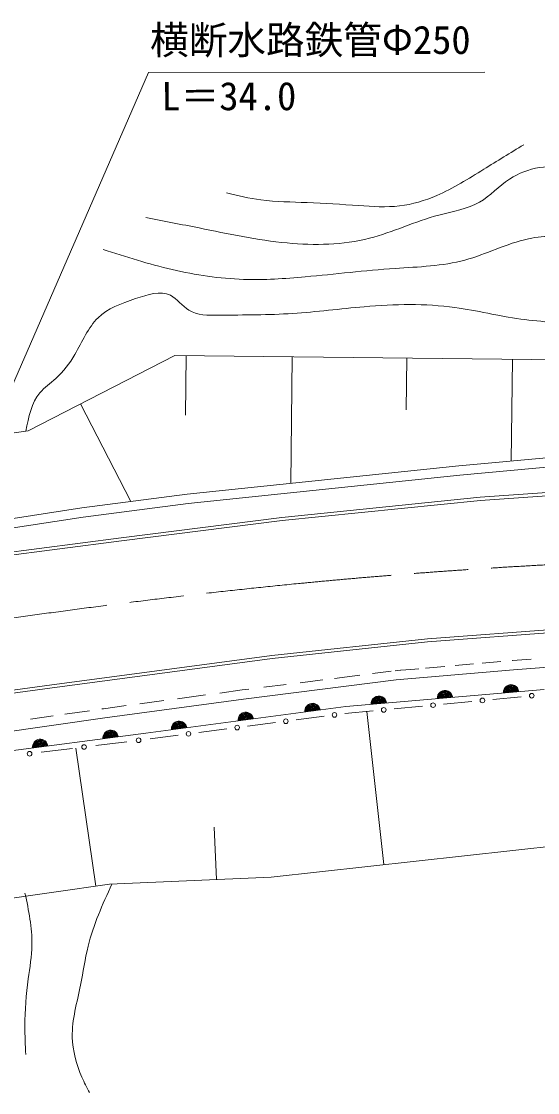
# Model space of a CAD drawing. Units: millimetres, scale not verified. Extents: x 40000 to 680000, y 20000 to 380000.
# Drawn here: x 495498 to 528904, y 266916 to 336272 of the extents above; entities that cross this region are included whole.
import ezdxf
from ezdxf.enums import TextEntityAlignment as Align

# ---------------------------------------------------------------- set-up
doc = ezdxf.new("R2010")
doc.units = ezdxf.units.MM
doc.header["$LTSCALE"] = 1000
doc.linetypes.add('CHAIN', pattern=[18.5, 12, -1.5, 3.5, -1.5])
for name, color, linetype, lineweight in [('M-BGD', 7, 'Continuous', 13), ('M-BMK', 2, 'CHAIN', 13), ('M-TTL-TXT', 7, 'Continuous', 13)]:
    doc.layers.add(name, color=color, linetype=linetype, lineweight=lineweight)
doc.styles.add('ＭＳ ゴシック', font='')
doc.styles.get('ＭＳ ゴシック').set_extended_font_data('MS Gothic')

msp = doc.modelspace()

# ---------------------------------------------------------------- linework, layer by layer
at = {"layer": 'M-BGD'}
for p, q in [((505431, 314645), (495937, 309760)), ((530698, 314353), (505431, 314645)), ((506116, 310767), (506161, 314637)), ((512932, 306354), (513027, 314557)), ((520407, 311115), (520445, 314472)), ((527205, 307801), (527281, 314393)), ((502583, 305183), (499330, 311506)), ((495937, 309760), (491884, 309186)), ((523818, 307487), (538219, 308821)), ((523877, 306890), (538259, 308222)), ((506230, 305656), (523818, 307487)), ((506300, 305060), (523877, 306890)), ((525197, 305463), (538373, 306380)), ((525214, 305263), (538383, 306181)), ((499412, 304771), (506230, 305656)), ((512361, 304150), (525197, 305463)), ((512383, 303951), (525214, 305263)), ((492719, 303739), (499412, 304771)), ((499496, 304177), (506300, 305060)), ((492808, 303145), (499496, 304177)), ((501956, 302839), (512361, 304150)), ((501982, 302640), (512383, 303951)), ((492287, 301585), (501956, 302839)), ((492314, 301387), (501982, 302640)), ((531723, 297043), (521771, 296299)), ((521771, 296299), (511710, 295224)), ((531737, 296844), (521789, 296100)), ((521789, 296100), (511734, 295026)), ((511710, 295224), (496985, 293263)), ((511734, 295026), (497012, 293065)), ((525315, 294722), (526519, 294828)), ((527265, 294893), (527287, 294895)), ((527287, 294895), (528485, 294988)), ((527337, 294297), (534870, 294878)), ((518214, 294043), (519426, 294196)), ((519683, 294228), (520028, 294258)), ((519746, 293631), (527337, 294297)), ((520053, 294260), (520708, 294318)), ((520708, 294318), (521219, 294363)), ((521653, 294401), (522893, 294510)), ((523580, 294570), (524763, 294674)), ((509865, 292390), (519746, 293631)), ((513538, 293456), (515000, 293640)), ((515756, 293735), (517411, 293942)), ((496985, 293263), (484611, 291562)), ((497012, 293065), (484640, 291364)), ((508333, 292788), (509788, 292985)), ((509788, 292985), (510222, 293039)), ((511180, 293160), (512622, 293341)), ((516494, 291910), (529327, 293014)), ((500900, 291178), (509865, 292390)), ((503170, 292090), (504713, 292299)), ((505608, 292420), (507407, 292663)), ((522823, 292066), (524648, 292241)), ((526016, 292373), (527841, 292548)), ((496094, 291093), (497547, 291302)), ((498316, 291412), (499909, 291641)), ((500712, 291757), (500818, 291772)), ((500818, 291772), (502284, 291970)), ((503546, 290181), (516494, 291910)), ((516436, 291453), (518261, 291628)), ((517848, 291589), (518944, 281676)), ((519629, 291760), (521454, 291935)), ((493683, 290140), (500900, 291178)), ((510136, 290638), (511936, 290871)), ((513286, 291045), (515086, 291278)), ((489895, 288412), (503546, 290181)), ((503836, 289822), (505636, 290055)), ((506986, 290230), (508786, 290463)), ((499030, 289227), (500320, 280280)), ((500310, 289385), (502325, 289635)), ((496784, 288948), (498799, 289198)), ((507981, 284109), (508131, 280714)), ((541624, 284185), (511652, 280870)), ((501193, 280406), (482722, 277742)), ((511652, 280870), (501193, 280406))]:
    msp.add_line(p, q, dxfattribs=at)
for centre in [(528526, 292614), (522139, 292001), (525332, 292307), (515761, 291366), (518945, 291694), (509461, 290550), (512611, 290958), (506311, 290143), (499554, 289292), (503080, 289729), (496028, 288855)]:
    msp.add_circle(centre, 150, dxfattribs=at)
for centre, radius, start, end in [((522911, 292462), 500, 4.92043, 184.92043), ((522911, 292462), 500, 4.92043, 184.92043), ((522911, 292462), 450, 4.92043, 184.92043), ((522911, 292462), 400, 4.92043, 184.92043), ((522911, 292462), 350, 4.92043, 184.92043), ((522911, 292462), 300, 4.92043, 184.92043), ((522911, 292462), 250, 4.92043, 184.92043), ((527188, 292830), 500, 4.92043, 184.92043), ((527188, 292830), 500, 4.92043, 184.92043), ((527188, 292830), 450, 4.92043, 184.92043), ((527188, 292830), 400, 4.92043, 184.92043), ((527188, 292830), 350, 4.92043, 184.92043), ((527188, 292830), 300, 4.92043, 184.92043), ((527188, 292830), 250, 4.92043, 184.92043), ((527188, 292830), 200, 4.92043, 184.92043), ((527188, 292830), 150, 4.92043, 184.92043), ((527188, 292830), 100, 4.92043, 184.92043), ((527188, 292830), 50, 4.92043, 184.92043), ((514336, 291621), 500, 7.60534, 187.60534), ((514336, 291621), 500, 7.60534, 187.60534), ((514336, 291621), 450, 7.60534, 187.60534), ((514336, 291621), 400, 7.60534, 187.60534), ((518633, 292094), 500, 4.92043, 184.92043), ((518633, 292094), 500, 4.92043, 184.92043), ((518633, 292094), 450, 4.92043, 184.92043), ((518633, 292094), 400, 4.92043, 184.92043), ((518633, 292094), 350, 4.92043, 184.92043), ((518633, 292094), 300, 4.92043, 184.92043), ((518633, 292094), 250, 4.92043, 184.92043), ((518633, 292094), 200, 4.92043, 184.92043), ((518633, 292094), 150, 4.92043, 184.92043), ((518633, 292094), 100, 4.92043, 184.92043), ((518633, 292094), 50, 4.92043, 184.92043), ((522911, 292462), 200, 4.92043, 184.92043), ((522911, 292462), 150, 4.92043, 184.92043), ((522911, 292462), 100, 4.92043, 184.92043), ((522911, 292462), 50, 4.92043, 184.92043), ((510020, 291045), 500, 7.60534, 187.60534), ((510020, 291045), 500, 7.60534, 187.60534), ((510020, 291045), 450, 7.60534, 187.60534), ((510020, 291045), 400, 7.60534, 187.60534), ((510020, 291045), 350, 7.60534, 187.60534), ((510020, 291045), 300, 7.60534, 187.60534), ((514336, 291621), 350, 7.60534, 187.60534), ((514336, 291621), 300, 7.60534, 187.60534), ((514336, 291621), 250, 7.60534, 187.60534), ((514336, 291621), 200, 7.60534, 187.60534), ((514336, 291621), 150, 7.60534, 187.60534), ((514336, 291621), 100, 7.60534, 187.60534), ((514336, 291621), 50, 7.60534, 187.60534), ((505704, 290469), 500, 7.60534, 187.60534), ((505704, 290469), 500, 7.60534, 187.60534), ((505704, 290469), 450, 7.60534, 187.60534), ((505704, 290469), 400, 7.60534, 187.60534), ((505704, 290469), 350, 7.60534, 187.60534), ((505704, 290469), 300, 7.60534, 187.60534), ((505704, 290469), 250, 7.60534, 187.60534), ((505704, 290469), 200, 7.60534, 187.60534), ((505704, 290469), 150, 7.60534, 187.60534), ((510020, 291045), 250, 7.60534, 187.60534), ((510020, 291045), 200, 7.60534, 187.60534), ((510020, 291045), 150, 7.60534, 187.60534), ((510020, 291045), 100, 7.60534, 187.60534), ((510020, 291045), 50, 7.60534, 187.60534), ((501271, 289886), 500, 7.38233, 187.38233), ((501271, 289886), 500, 7.38233, 187.38233), ((501271, 289886), 450, 7.38233, 187.38233), ((501271, 289886), 400, 7.38233, 187.38233), ((501271, 289886), 350, 7.38233, 187.38233), ((501271, 289886), 300, 7.38233, 187.38233), ((501271, 289886), 250, 7.38233, 187.38233), ((501271, 289886), 200, 7.38233, 187.38233), ((501271, 289886), 150, 7.38233, 187.38233), ((501271, 289886), 100, 7.38233, 187.38233), ((501271, 289886), 50, 7.38233, 187.38233), ((505704, 290469), 100, 7.60534, 187.60534), ((505704, 290469), 50, 7.60534, 187.60534), ((496720, 289296), 500, 7.38233, 187.38233), ((496720, 289296), 500, 7.38233, 187.38233), ((496720, 289296), 450, 7.38233, 187.38233), ((496720, 289296), 400, 7.38233, 187.38233), ((496720, 289296), 350, 7.38233, 187.38233), ((496720, 289296), 300, 7.38233, 187.38233), ((496720, 289296), 250, 7.38233, 187.38233), ((496720, 289296), 200, 7.38233, 187.38233), ((496720, 289296), 150, 7.38233, 187.38233), ((496720, 289296), 100, 7.38233, 187.38233), ((496720, 289296), 50, 7.38233, 187.38233)]:
    msp.add_arc(centre, radius, start, end, dxfattribs=at)
for points, knots in [([(528006, 328287), (527142, 327761), (526278, 327235), (525418, 326700), (524432, 326086), (523451, 325459), (522382, 325000), (521613, 324669), (520799, 324424), (519972, 324327), (519101, 324225), (518216, 324286), (517337, 324347), (516217, 324425), (515106, 324504), (513987, 324545), (512988, 324582), (511983, 324589), (510995, 324720), (510244, 324821), (509503, 324993), (508761, 325165)], [0, 0, 0, 0, 1, 1, 1, 2, 2, 2, 3, 3, 3, 4, 4, 4, 5, 5, 5, 6, 6, 6, 7, 7, 7, 7]), ([(551186, 311390), (550656, 312260), (550125, 313130), (549384, 313713), (548314, 314556), (546805, 314801), (545407, 315209), (543839, 315668), (542411, 316334), (541055, 317155), (539791, 317921), (538589, 318821), (537526, 319852), (536520, 320829), (535638, 321922), (534823, 323075), (534172, 323997), (533563, 324956), (532720, 325698), (532240, 326122), (531683, 326474), (531069, 326672), (529781, 327087), (528241, 326820), (527094, 326068), (526392, 325608), (525838, 324965), (525145, 324566), (524371, 324120), (523423, 323978), (522521, 323738), (520965, 323325), (519542, 322621), (518022, 322234), (516312, 321798), (514481, 321764), (512696, 321928), (510762, 322106), (508883, 322517), (506995, 322898), (505847, 323129), (504695, 323350), (503543, 323570)], [0, 0, 0, 0, 1, 1, 1, 2, 2, 2, 3, 3, 3, 4, 4, 4, 5, 5, 5, 6, 6, 6, 7, 7, 7, 8, 8, 8, 9, 9, 9, 10, 10, 10, 11, 11, 11, 12, 12, 12, 13, 13, 13, 14, 14, 14, 14]), ([(548580, 310828), (547814, 311066), (547049, 311305), (546275, 311519), (545184, 311820), (544076, 312073), (543020, 312473), (541676, 312981), (540417, 313726), (539261, 314599), (538232, 315376), (537285, 316254), (536435, 317204), (535541, 318203), (534754, 319280), (533823, 320288), (533167, 321000), (532440, 321677), (531572, 322033), (530580, 322441), (529404, 322428), (528318, 322197), (526870, 321890), (525581, 321196), (524200, 320821), (522752, 320426), (521204, 320383), (519678, 320278), (517722, 320143), (515802, 319908), (513864, 319734), (512540, 319615), (511208, 319524), (509880, 319568), (508322, 319620), (506768, 319856), (505249, 320210), (503737, 320562), (502258, 321030), (500779, 321498)], [0, 0, 0, 0, 1, 1, 1, 2, 2, 2, 3, 3, 3, 4, 4, 4, 5, 5, 5, 6, 6, 6, 7, 7, 7, 8, 8, 8, 9, 9, 9, 10, 10, 10, 11, 11, 11, 12, 12, 12, 13, 13, 13, 13]), ([(536706, 313213), (535853, 313839), (534999, 314466), (534113, 315069), (533409, 315548), (532684, 316011), (531904, 316305), (530624, 316788), (529196, 316816), (527811, 317001), (526370, 317194), (524977, 317557), (523557, 317751), (521629, 318014), (519652, 317965), (517688, 317799), (516132, 317668), (514584, 317463), (513058, 317364), (511486, 317262), (509937, 317272), (508267, 317251), (507582, 317243), (506876, 317229), (506328, 317573), (505901, 317840), (505569, 318325), (505143, 318541), (504509, 318861), (503667, 318591), (502882, 318323), (501940, 318002), (501079, 317685), (500460, 317082), (499821, 316460), (499439, 315534), (498955, 314712), (498611, 314128), (498215, 313597), (497718, 313149), (497375, 312841), (496984, 312572), (496696, 312233), (496139, 311577), (495966, 310658), (495793, 309739)], [0, 0, 0, 0, 1, 1, 1, 2, 2, 2, 3, 3, 3, 4, 4, 4, 5, 5, 5, 6, 6, 6, 7, 7, 7, 8, 8, 8, 9, 9, 9, 10, 10, 10, 11, 11, 11, 12, 12, 12, 13, 13, 13, 14, 14, 14, 15, 15, 15, 15]), ([(501350, 280413), (500752, 279098), (500154, 277782), (499814, 276400), (499612, 275574), (499501, 274723), (499329, 273877), (499100, 272755), (498763, 271641), (498789, 270513), (498810, 269627), (499056, 268732), (499416, 267910), (499565, 267570), (499733, 267243), (499901, 266916)], [0, 0, 0, 0, 1, 1, 1, 2, 2, 2, 3, 3, 3, 4, 4, 4, 5, 5, 5, 5]), ([(495729, 279824), (495967, 278709), (496204, 277595), (496180, 276478), (496164, 275747), (496036, 275014), (495938, 274281), (495802, 273261), (495724, 272239), (495724, 271215), (495724, 270601), (495752, 269986), (495780, 269371)], [0, 0, 0, 0, 1, 1, 1, 2, 2, 2, 3, 3, 3, 4, 4, 4, 4])]:
    msp.add_open_spline(points, degree=3, knots=knots, dxfattribs=at)
at = {"layer": 'M-BMK'}
msp.add_open_spline([(470906, 293704), (472989, 294083), (475073, 294462), (477158, 294828), (482735, 295807), (488328, 296697), (493934, 297500), (500419, 298429), (506920, 299241), (513441, 299876), (520997, 300612), (528579, 301112), (536166, 301395), (543737, 301677), (551314, 301743), (558892, 301810)], degree=3, knots=[0, 0, 0, 0, 1, 1, 1, 2, 2, 2, 3, 3, 3, 4, 4, 4, 5, 5, 5, 5], dxfattribs=at)
at = {"layer": 'M-TTL-TXT'}
for p, q in [((493477, 309411), (503716, 332973)), ((503716, 332973), (525495, 332995))]:
    msp.add_line(p, q, dxfattribs=at)

# ---------------------------------------------------------------- texts
at = {"layer": 'M-TTL-TXT', "style": 'ＭＳ ゴシック'}
for s, p in [('横断水路鉄管Φ250', (503828, 333596)), ('L＝34.0', (504556, 329968))]:
    msp.add_text(s, height=1833, rotation=0.056, dxfattribs=at).set_placement(p, align=Align.BOTTOM_LEFT)

doc.saveas('drawing.dxf')
